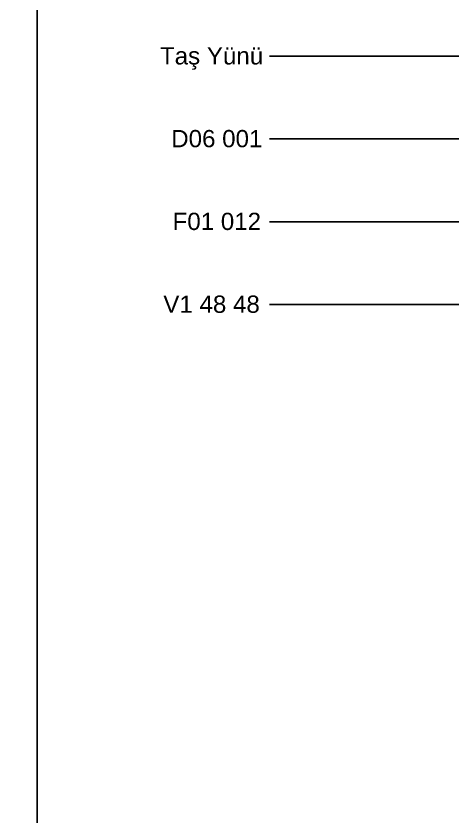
# Model space of a CAD drawing. Header units: millimetres. Extents: x 12 to 3612, y 18 to 315.
# Drawn here: x 2770 to 2820.5, y 73.7 to 166.4 of the extents above; entities that cross this region are included whole.
import ezdxf

# ---------------------------------------------------------------- set-up
doc = ezdxf.new("R2010")
doc.units = ezdxf.units.MM
doc.layers.add('antet_k', color=7, linetype='Continuous')
doc.styles.get("Standard").update_dxf_attribs({"font": 'arial.ttf'})
doc.dimstyles.new('ISO-25', dxfattribs={"dimtxt": 2.5, "dimasz": 2.5, "dimexe": 1.25, "dimexo": 0.625, "dimtad": 1, "dimtxsty": 'Standard', "dimcen": 2.5, "dimadec": 0, "dimazin": 0, "dimtfac": 1, "dimtmove": 0, "dimatfit": 3, "dimfxl": 1, "dimarcsym": 0})

# ---------------------------------------------------------------- blocks, each defined once
blk = doc.blocks.new('MN50 ICV SİP. KAT. SYF.')
at = {"layer": 'antet_k', "color": 252}
blk.add_lwpolyline([(196.737, 36.054), (196.737, 333.054), (406.737, 333.054), (406.737, 36.054)], close=True, dxfattribs=at)

msp = doc.modelspace()

# ---------------------------------------------------------------- block references
for p in [(2365.735, -18.174), (2575.735, -18.174)]:
    msp.add_blockref('MN50 ICV SİP. KAT. SYF.', p)

# ---------------------------------------------------------------- texts
at = {"color": 0, "ltscale": 0.5, "char_height": 2, "width": 17.3969, "attachment_point": 1}
for s, insert in [('{\\pxqc;\\fArial|b0|i0|c162|p34;Taş Yünü}', (2783.977, 162.765)), ('{\\pxqc;\\fArial|b0|i0|c162|p34;D06 001}', (2784.585, 153.175)), ('{\\pxqc;\\fArial|b0|i0|c162|p34;F01 012}', (2784.585, 143.585)), ('{\\pxqc;\\fArial|b0|i0|c162|p34;V1 48 48}', (2783.977, 133.994))]:
    msp.add_mtext(s, dxfattribs=dict(at, insert=insert))

# ---------------------------------------------------------------- leaders
at = {"color": 0, "ltscale": 0.5}
for points in [[(2845.362, 161.732), (2799.374, 161.732)], [(2891.87, 152.141), (2799.374, 152.141)], [(2894.29, 142.551), (2799.374, 142.551)], [(2894.29, 132.961), (2799.374, 132.961)]]:
    msp.add_leader(points, dimstyle='ISO-25', override={"dimscale": 2, "dimasz": 0.5, "dimclre": 140, "dimldrblk": 'Dot'}, dxfattribs=at)

doc.saveas('drawing.dxf')
